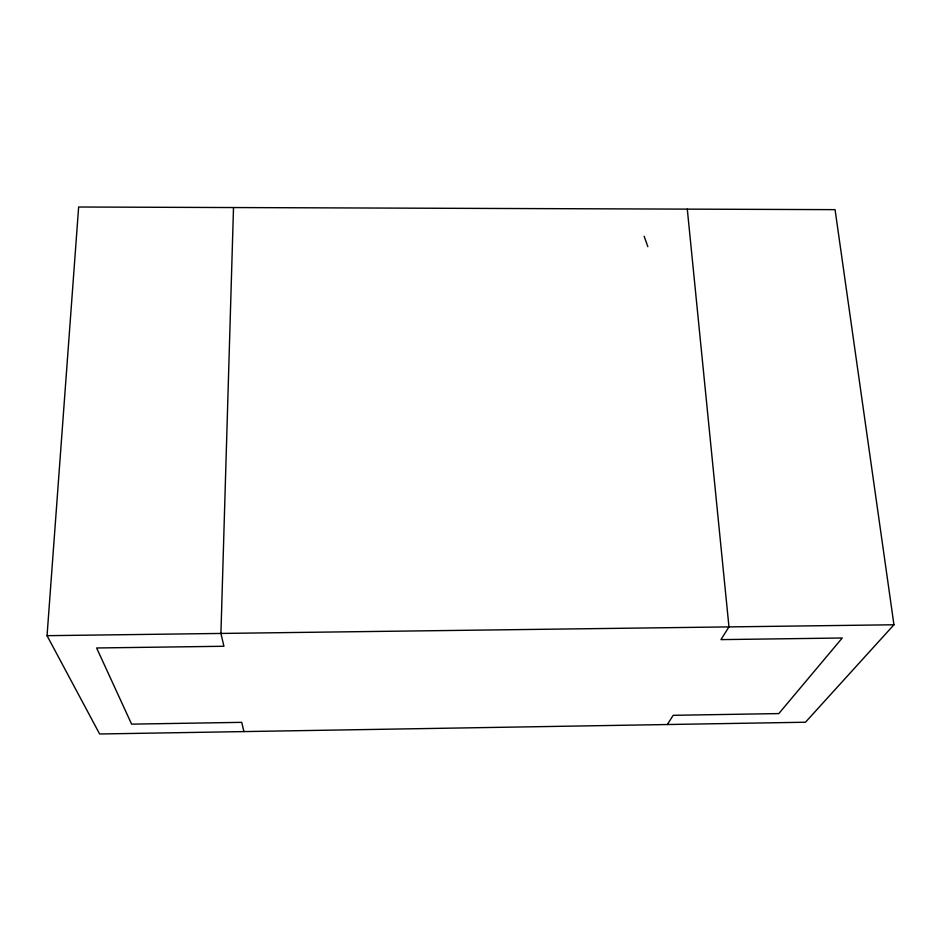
<?xml version="1.0" encoding="UTF-8"?>
<svg xmlns="http://www.w3.org/2000/svg" width="941" height="941" viewBox="0 0 941 941"><rect width="100%" height="100%" fill="white"/><g stroke="black" fill="none" stroke-linecap="round" stroke-linejoin="round"><path stroke-width="1.41" d="M233.509 207.549L220.923 633.446L223.923 646.267L96.629 647.973L131.599 724.135L241.743 722.347L243.907 731.58M47.05 635.681L78.644 207.008L835.067 209.643L893.95 624.777L805.461 722.229L99.628 733.992L47.05 635.681L893.95 624.777M667.357 724.535L673.18 715.313L778.807 713.584L842.254 637.998L720.947 639.621L728.969 626.894L687.295 209.125M644.15 236.262L647.843 246.683"/></g></svg>
